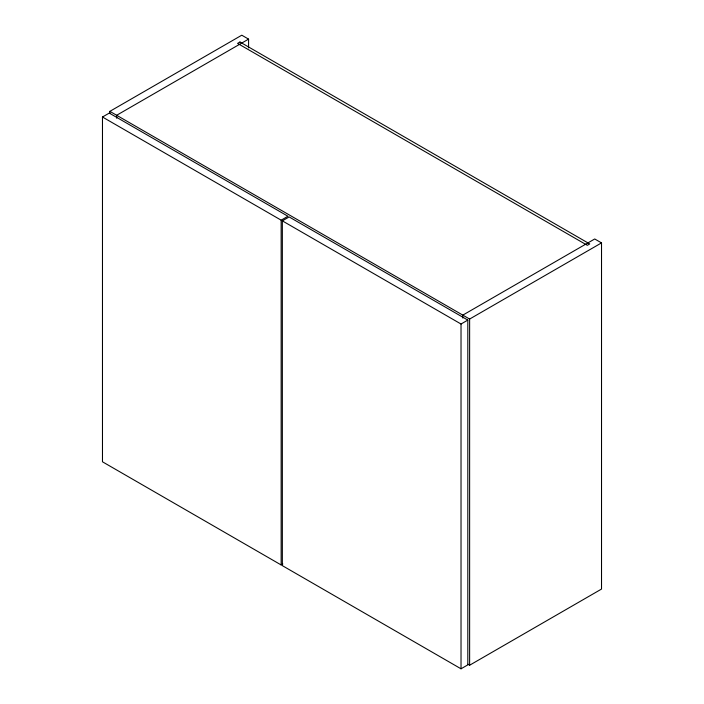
<?xml version="1.0" encoding="UTF-8"?>
<svg xmlns="http://www.w3.org/2000/svg" width="704" height="704" viewBox="0 0 704 704"><rect width="100%" height="100%" fill="white"/><g stroke="black" fill="none" stroke-linecap="round" stroke-linejoin="round"><path stroke-width="1.06" d="M109.868 113.555L109.868 111.355L241.78 35.2L248.574 39.125L248.574 47.916M102.476 117.014L109.27 113.089L287.945 216.242L281.151 220.167L102.476 117.014L102.476 461.798L281.151 564.951L282.85 563.974M248.574 39.125L116.662 115.28L116.662 118.219M282.348 220.862L289.142 216.938L467.817 320.091L467.817 664.875L461.023 668.8L282.348 565.646L282.348 220.862L461.023 324.016L467.817 320.091M109.868 111.355L469.621 319.053L601.524 242.898L601.524 589.063L469.621 665.227L467.922 664.242M601.524 242.898L594.73 238.973L462.818 315.128L462.818 318.076M469.621 319.053L469.621 665.227M461.023 324.016L461.023 668.8M281.151 220.167L281.151 564.951M239.976 42.011L237.582 43.393L587.338 245.318L589.732 243.936L239.976 42.011"/></g></svg>
